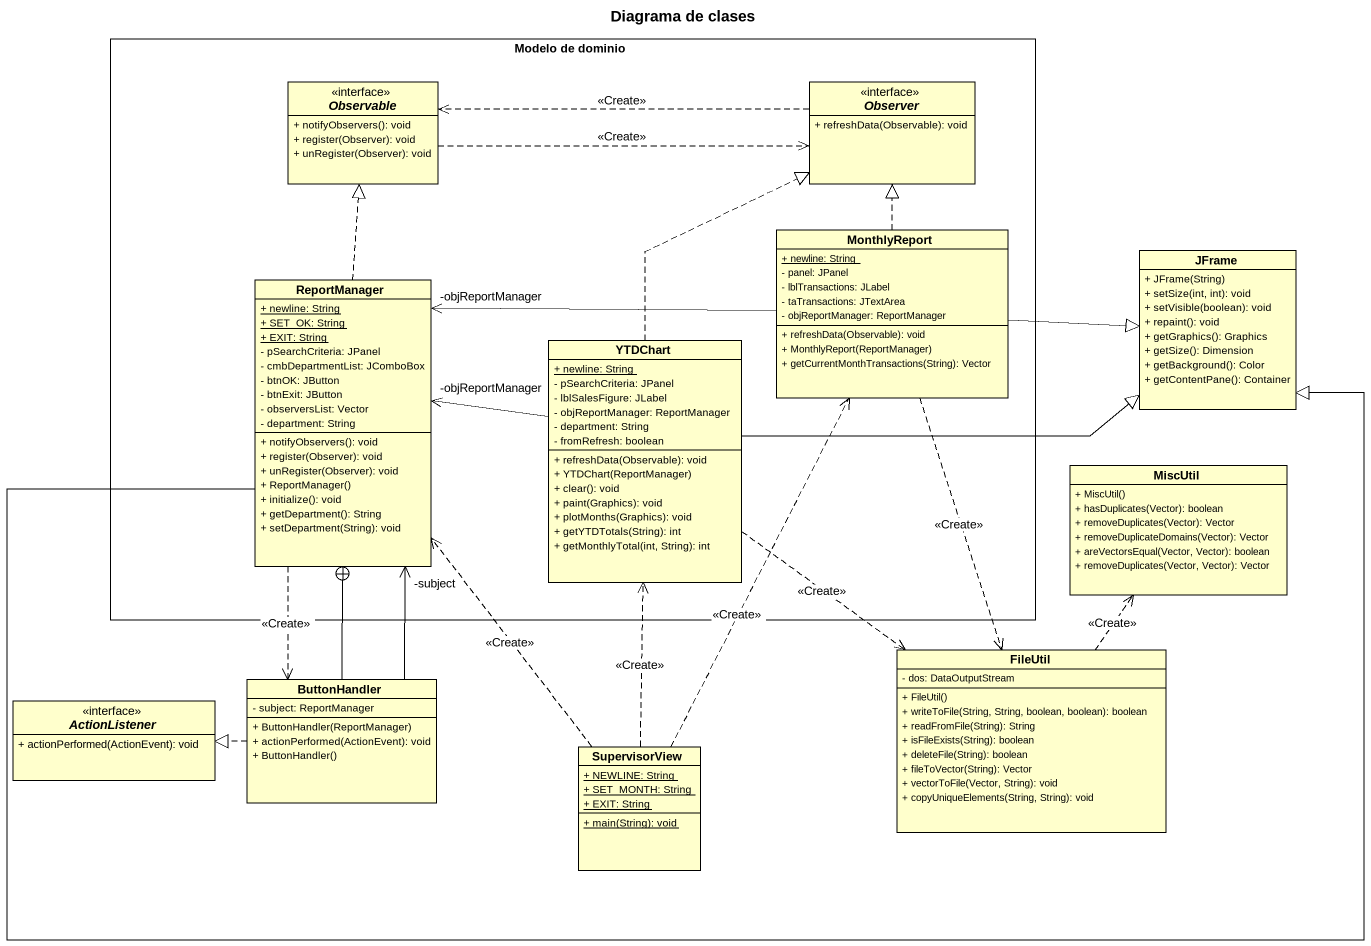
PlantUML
@startuml
title Diagrama de clases
hide circle
hide empty members
skinparam classAttributeIconSize 0
rectangle "Modelo de dominio" as Modelo_de_dominio {
  interface Observable {
    + notifyObservers(): void
    + register(Observer): void
    + unRegister(Observer): void
  }
  interface Observer {
    + refreshData(Observable): void
  }
  class MonthlyReport {
    {static} + newline: String
    - panel: JPanel
    - lblTransactions: JLabel
    - taTransactions: JTextArea
    - objReportManager: ReportManager
    + refreshData(Observable): void
    + MonthlyReport(ReportManager)
    + getCurrentMonthTransactions(String): Vector
  }
  class ReportManager {
    {static} + newline: String
    {static} + SET_OK: String
    {static} + EXIT: String
    - pSearchCriteria: JPanel
    - cmbDepartmentList: JComboBox
    - btnOK: JButton
    - btnExit: JButton
    - observersList: Vector
    - department: String
    + notifyObservers(): void
    + register(Observer): void
    + unRegister(Observer): void
    + ReportManager()
    + initialize(): void
    + getDepartment(): String
    + setDepartment(String): void
  }
  class YTDChart {
    {static} + newline: String
    - pSearchCriteria: JPanel
    - lblSalesFigure: JLabel
    - objReportManager: ReportManager
    - department: String
    - fromRefresh: boolean
    + refreshData(Observable): void
    + YTDChart(ReportManager)
    + clear(): void
    + paint(Graphics): void
    + plotMonths(Graphics): void
    + getYTDTotals(String): int
    + getMonthlyTotal(int, String): int
  }
}
class JFrame {
  + JFrame(String)
  + setSize(int, int): void
  + setVisible(boolean): void
  + repaint(): void
  + getGraphics(): Graphics
  + getSize(): Dimension
  + getBackground(): Color
  + getContentPane(): Container
}
class MiscUtil {
  + MiscUtil()
  + hasDuplicates(Vector): boolean
  + removeDuplicates(Vector): Vector
  + removeDuplicateDomains(Vector): Vector
  + areVectorsEqual(Vector, Vector): boolean
  + removeDuplicates(Vector, Vector): Vector
}
class FileUtil {
  - dos: DataOutputStream
  + FileUtil()
  + writeToFile(String, String, boolean, boolean): boolean
  + readFromFile(String): String
  + isFileExists(String): boolean
  + deleteFile(String): boolean
  + fileToVector(String): Vector
  + vectorToFile(Vector, String): void
  + copyUniqueElements(String, String): void
}
interface ActionListener {
  + actionPerformed(ActionEvent): void
}
class ButtonHandler {
  - subject: ReportManager
  + ButtonHandler(ReportManager)
  + actionPerformed(ActionEvent): void
  + ButtonHandler()
}
class SupervisorView {
  {static} + NEWLINE: String
  {static} + SET_MONTH: String
  {static} + EXIT: String
  {static} + main(String): void
}
Observable .right.> Observer : <<Create>>
Observer .left.> Observable : <<Create>>
MonthlyReport .up.|> Observer
MonthlyReport -left-> "-objReportManager" ReportManager
MonthlyReport -right-|> JFrame
MonthlyReport ..> FileUtil : <<Create>>
ReportManager .up.|> Observable
ReportManager -right-|> JFrame
ReportManager ..> ButtonHandler : <<Create>>
YTDChart .up.|> Observer
YTDChart -left-> "-objReportManager" ReportManager
YTDChart -right-|> JFrame
YTDChart ..> FileUtil : <<Create>>
FileUtil .up.> MiscUtil : <<Create>>
ButtonHandler -up-+ ReportManager
ButtonHandler -up-> "-subject" ReportManager
ButtonHandler .left.|> ActionListener
SupervisorView .up.> MonthlyReport : <<Create>>
SupervisorView .up.> ReportManager : <<Create>>
SupervisorView .up.> YTDChart : <<Create>>
@enduml
